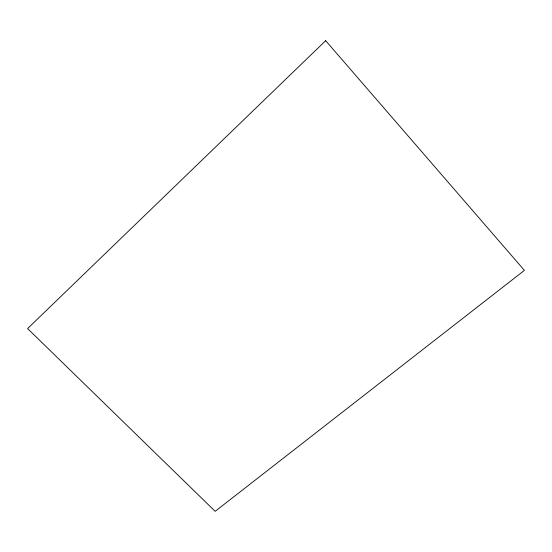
<?xml version="1.0" encoding="UTF-8"?>
<svg xmlns="http://www.w3.org/2000/svg" width="552" height="552" viewBox="0 0 552 552"><rect width="100%" height="100%" fill="white"/><g stroke="black" fill="none" stroke-linecap="round" stroke-linejoin="round"><path stroke-width="0.83" d="M325.659 40.675L27.6 328.585L215.163 511.324L524.4 270.37L325.659 40.675"/></g></svg>
